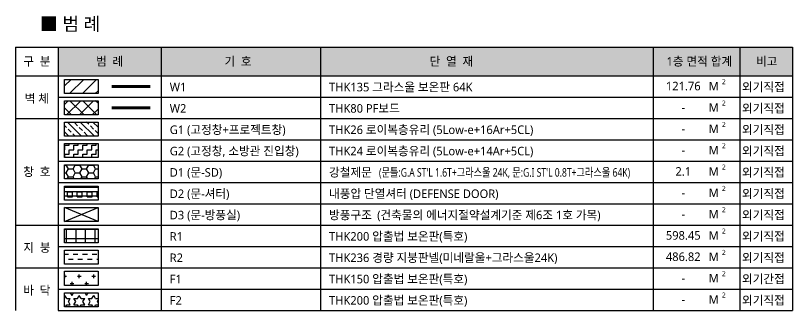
# Model space of a CAD drawing. Header units: millimetres. Extents: x 9300 to 665690, y 4200 to 114736.
# Drawn here: x 345700 to 400329, y 4200 to 24910 of the extents above; entities that cross this region are included whole.
import ezdxf
from ezdxf.enums import TextEntityAlignment as Align

# ---------------------------------------------------------------- set-up
doc = ezdxf.new("R2010")
doc.units = ezdxf.units.MM
doc.header["$LTSCALE"] = 200
doc.linetypes.add('PHANTOM2', pattern=[1.25, 0.625, -0.125, 0.125, -0.125, 0.125, -0.125])
doc.linetypes.add('XR-PLAN$0$DASHED2', pattern=[0.375, 0.25, -0.125])
for name, color, linetype in [('253', 253, 'Continuous'), ('ELE4', 4, 'Continuous'), ('HAT', 8, 'Continuous'), ('TABLE', 3, 'Continuous'), ('TABLE2', 6, 'Continuous'), ('TEXT', 3, 'Continuous'), ('방화구획(기존 가운건축 계획)', 243, 'Continuous')]:
    doc.layers.add(name, color=color, linetype=linetype)
doc.styles.add('스타일1', font='malgun.ttf')

# ---------------------------------------------------------------- blocks, each defined once
blk = doc.blocks.new('범례')
at = {"layer": '253'}
blk.add_hatch(color=256, dxfattribs=at).paths.add_polyline_path([(2996, 18502), (2996, 16480), (54629, 16480), (54629, 18502)])
at = {"layer": 'HAT'}
h = blk.add_hatch(dxfattribs=at)
h.set_pattern_fill('ANSI31', color=251, scale=200)
h.set_pattern_definition([(45, (-32651.7, -23269.1), (-449.013, 449.013), [])])
h.paths.add_polyline_path([(5801, 16230), (5801, 15232), (3437, 15232), (3437, 16230)])
h = blk.add_hatch(dxfattribs=at)
h.set_pattern_fill('ANSI37', color=251, scale=200)
h.set_pattern_definition([(45, (-9300, -5698.2), (-449.013, 449.013), []), (135, (-9300, -5698.2), (-449.013, -449.013), [])])
h.paths.add_polyline_path([(5801, 14732), (5801, 13733), (3437, 13733), (3437, 14732)])
h = blk.add_hatch(dxfattribs=at)
h.set_pattern_fill('BRASS,_O', color=256, scale=100, angle=135)
h.set_pattern_definition([(135, (63259.64, 58361.6), (-449.013, -449.013), []), (135, (63035.14, 58137.1), (-449.013, -449.013), [317.5, -158.75])])
h.paths.add_polyline_path([(5801, 13234), (5801, 12235), (3437, 12235), (3437, 13234)])
h = blk.add_hatch(dxfattribs=at)
h.set_pattern_fill('ZIGZAG', color=256, scale=100)
h.set_pattern_definition([(0, (-9300, -4200), (317.5, 317.5), [317.5, -317.5]), (90, (-8982.5, -4200), (-317.5, 317.5), [317.5, -317.5])])
h.paths.add_polyline_path([(5801, 11736), (5801, 10737), (3437, 10737), (3437, 11736)])
h = blk.add_hatch(dxfattribs=at)
h.set_pattern_fill('HONEY', color=256, scale=100, double=1)
h.set_pattern_definition([(0, (4619.4, 9738.2), (476.25, 274.963), [317.5, -635]), (120, (4619.4, 9738.2), (-476.25, 274.963), [317.5, -635]), (60, (4619.4, 9738.2), (6e-05, 549.926), [-635, 317.5])])
h.paths.add_polyline_path([(5801, 10238), (5801, 9239), (3437, 9239), (3437, 10238)])
h = blk.add_hatch(dxfattribs=at)
h.set_pattern_fill('_USER', color=256, scale=300, pattern_type=0)
h.set_pattern_definition([(0, (278183.82, -167739.34), (0, 300), [])])
h.paths.add_polyline_path([(5801, 8739), (5801, 7741), (3437, 7741), (3437, 8739)])
h = blk.add_hatch(dxfattribs=at)
h.set_pattern_fill('SQUARE', color=256, scale=110)
h.set_pattern_definition([(0, (255048.02, -119832.77), (0, 349.25), [349.25, -349.25]), (90, (255048.02, -119832.77), (-349.25, 2e-14), [349.25, -349.25])])
h.paths.add_polyline_path([(5801, 8739), (5801, 7741), (3437, 7741), (3437, 8739)])
h = blk.add_hatch(dxfattribs=at)
h.set_pattern_fill('_USER', color=256, scale=666.666667, double=1, pattern_type=0)
h.set_pattern_definition([(0, (4619.4, 5243.64), (0, 666.67), []), (90, (4619.4, 5243.64), (-666.67, 4e-14), [])])
h.paths.add_polyline_path([(5801, 5743), (5801, 4744), (3437, 4744), (3437, 5743)])
h = blk.add_hatch(dxfattribs=at)
h.set_pattern_fill('DASH', color=256, scale=2666.666667, double=1)
h.set_pattern_definition([(0, (6417.83, 4808.57), (333.333, 333.333), [333.333, -333.333])])
h.paths.add_polyline_path([(5801, 4245), (5801, 3246), (3437, 3246), (3437, 4245)])
h = blk.add_hatch(dxfattribs=at)
h.set_pattern_fill('CROSS,_O', color=256, scale=80)
h.set_pattern_definition([(0, (17316.5, -33532.8), (508, 508), [254, -762]), (90, (17443.5, -33659.8), (-508, 508), [254, -762])])
h.paths.add_polyline_path([(5801, 2747), (5801, 1748), (3437, 1748), (3437, 2747)])
h = blk.add_hatch(dxfattribs=at)
h.set_pattern_fill('STARS', color=256, scale=80)
h.set_pattern_definition([(0, (-177500, -4200), (0, 439.9409), [254, -254]), (60, (-177500, -4200), (-381, 219.9705), [254, -254]), (120, (-177373, -3980.03), (-381, -219.9705), [254, -254])])
h.paths.add_polyline_path([(5801, 1248), (5801, 250), (3437, 250), (3437, 1248)])
at = {"layer": 'ELE4', "color": 2, "ltscale": 1.2}
for points in [[(5801, 16230), (5801, 15232), (3437, 15232), (3437, 16230)], [(5801, 13234), (5801, 12235), (3437, 12235), (3437, 13234)], [(5801, 11736), (5801, 10737), (3437, 10737), (3437, 11736)], [(5801, 10238), (5801, 9239), (3437, 9239), (3437, 10238)], [(5801, 8739), (5801, 7741), (3437, 7741), (3437, 8739)], [(5801, 8739), (5801, 7741), (3437, 7741), (3437, 8739)], [(5801, 7241), (5801, 6242), (3437, 6242), (3437, 7241)], [(5801, 5743), (5801, 4744), (3437, 4744), (3437, 5743)], [(5801, 4245), (5801, 3246), (3437, 3246), (3437, 4245)]]:
    blk.add_lwpolyline(points, close=True, dxfattribs=at)
at = {"layer": 'ELE4', "color": 4, "ltscale": 1.2}
blk.add_lwpolyline([(5801, 14732), (5801, 13733), (3437, 13733), (3437, 14732)], close=True, dxfattribs=at)
at = {"layer": 'ELE4', "ltscale": 1.2}
for points in [[(5801, 2747), (5801, 1748), (3437, 1748), (3437, 2747)], [(5801, 1248), (5801, 250), (3437, 250), (3437, 1248)]]:
    blk.add_lwpolyline(points, close=True, dxfattribs=at)
at = {"layer": 'HAT', "color": 5}
for points in [[(3437, 6242), (5801, 7241)], [(5801, 6242), (3437, 7241)]]:
    blk.add_lwpolyline(points, dxfattribs=at)
at = {"layer": 'TABLE'}
for p, q in [((0, 18502), (0, 0)), ((0, 18502), (54629, 18502)), ((2996, 18502), (2996, 0)), ((10242, 18502), (10242, 0)), ((21444, 18502), (21444, 0)), ((44844, 18502), (44844, 0)), ((50938, 18502), (50938, 0)), ((54629, 18502), (54629, 0)), ((0, 16480), (54629, 16480)), ((0, 13484), (54629, 13484)), ((50938, 11011), (50938, 0)), ((0, 5993), (54629, 5993)), ((0, 2996), (54629, 2996))]:
    blk.add_line(p, q, dxfattribs=at)
at = {"layer": 'TABLE2'}
for p, q in [((2996, 14982), (54629, 14982)), ((2996, 11985), (54629, 11985)), ((2996, 10487), (54629, 10487)), ((2996, 8989), (54629, 8989)), ((2996, 7491), (54629, 7491)), ((2996, 5993), (49629, 5993)), ((2996, 4495), (54629, 4495)), ((2996, 1498), (54629, 1498)), ((2996, 0), (54629, 0))]:
    blk.add_line(p, q, dxfattribs=at)
at = {"layer": '방화구획(기존 가운건축 계획)', "color": 2, "linetype": 'PHANTOM2', "ltscale": 6, "const_width": 200}
blk.add_lwpolyline([(9480, 15731), (6758, 15731)], dxfattribs=at)
at = {"layer": '방화구획(기존 가운건축 계획)', "color": 4, "linetype": 'XR-PLAN$0$DASHED2', "ltscale": 6, "const_width": 200}
blk.add_lwpolyline([(9480, 14233), (6758, 14233)], dxfattribs=at)
at = {"layer": 'TEXT', "color": 3, "style": '스타일1'}
blk.add_text('■ 범 례', height=933.3, dxfattribs=at).set_placement((1706, 19658))
at = {"layer": 'TEXT', "style": '스타일1'}
for s, p in [('구  분', (1498, 17491)), ('범  례', (6619, 17491)), ('기  호', (15643, 17491)), ('단  열  재', (30644, 17491)), ('1층 면적 합계', (48081, 17491)), ('비고', (52820, 17491)), ('벽 체', (1498, 14880)), ('창  호', (1498, 9738)), ('지  붕', (1498, 4409)), ('바  닥', (1498, 1411))]:
    blk.add_text(s, height=599.3, dxfattribs=at).set_placement(p, align=Align.MIDDLE_CENTER)
for s, height, p in [('W1', 599.3, (10842, 15387)), ('THK135 그라스울 보온판 64K', 599.27, (22044, 15387)), ('M', 600, (48739, 15449)), ('2', 360, (49665, 15879)), ('외기직접', 599.3, (51079, 15387)), ('W2', 599.3, (10842, 13888)), ('THK80 PF보드', 599.3, (22044, 13888)), ('M', 600, (48739, 13951)), ('2', 360, (49665, 14381)), ('외기직접', 599.3, (51079, 13888)), ('2', 360, (49665, 12882)), ('2', 360, (49665, 12882)), ('G1 (고정창+프로젝트창)', 599.27, (10842, 12390)), ('THK26 로이복층유리 (5Low-e+16Ar+5CL)', 599.27, (22044, 12390)), ('M', 600, (48739, 12453)), ('M', 600, (48739, 12453)), ('외기직접', 599.3, (51079, 12390)), ('G2 (고정창, 소방관 진입창)', 599.27, (10842, 10892)), ('THK24 로이복층유리 (5Low-e+14Ar+5CL)', 599.27, (22044, 10892)), ('M', 600, (48739, 10954)), ('2', 360, (49665, 11384)), ('외기직접', 599.3, (51079, 10892)), ('D1 (문-SD)', 599.3, (10842, 9394)), ('강철제문', 599.3, (22044, 9394)), ('M', 600, (48739, 9456)), ('2', 360, (49665, 9886)), ('외기직접', 599.3, (51079, 9394)), ('2', 360, (49665, 8388)), ('D2 (문-셔터)', 599.3, (10842, 7896)), ('내풍압 단열셔터 (DEFENSE DOOR)', 599.27, (22044, 7896)), ('M', 600, (48739, 7958)), ('외기직접', 599.3, (51079, 7896)), ('2', 360, (49665, 6890)), ('D3 (문-방풍실)', 599.3, (10842, 6398)), ('방풍구조', 599.3, (22044, 6398)), ('(건축물의 에너지절약설계기준 제6조 1호 가목)', 599.27, (25428, 6398)), ('M', 600, (48739, 6460)), ('외기직접', 599.3, (51079, 6398)), ('R1', 599.3, (10842, 4899)), ('THK200 압출법 보온판(특호)', 599.27, (22044, 4899)), ('M', 600, (48739, 4962)), ('2', 360, (49665, 5391)), ('외기직접', 599.3, (51079, 4899)), ('R2', 599.3, (10842, 3401)), ('THK236 경량 지붕판넬(미네랄울+그라스울24K)', 599.27, (22044, 3401)), ('M', 600, (48739, 3464)), ('2', 360, (49665, 3893)), ('외기직접', 599.3, (51079, 3401)), ('2', 360, (49665, 2395)), ('F1', 599.3, (10842, 1903)), ('THK150 압출법 보온판(특호)', 599.27, (22044, 1903)), ('M', 600, (48739, 1965)), ('2', 360, (49665, 897)), ('F2', 599.3, (10842, 405)), ('THK200 압출법 보온판(특호)', 599.27, (22044, 405)), ('M', 600, (48739, 467)), ('외기직접', 599.3, (51079, 405))]:
    blk.add_text(s, height=height, dxfattribs=at).set_placement(p)
at = {"layer": 'TEXT', "style": '스타일1', "width": 0.77}
blk.add_text("(문틀:G.A ST'L 1.6T+그라스울 24K, 문:G.I ST'L 0.8T+그라스울 64K)", height=599.27, dxfattribs=at).set_placement((25555, 9394))
at = {"layer": 'TEXT', "color": 4, "style": '스타일1'}
blk.add_text('외기간접', height=599.3, dxfattribs=at).set_placement((51079, 1903))

msp = doc.modelspace()

# ---------------------------------------------------------------- block references
at = {"layer": 'HAT'}
msp.add_blockref('범례', (345700, 4200), dxfattribs=at)

# ---------------------------------------------------------------- texts
at = {"layer": 'TEXT', "style": '스타일1'}
for s, p in [('121.76', (392650, 19956.9)), ('-', (392650, 18458.8)), ('-', (392650, 16960.6)), ('-', (392650, 15462.4)), ('2.1', (392650, 13964.2)), ('-', (392650, 12466)), ('-', (392650, 10967.8)), ('598.45', (392650, 9469.7)), ('486.82', (392650, 7971.5)), ('-', (392650, 6473.3)), ('-', (392650, 4975.1))]:
    msp.add_text(s, height=600, dxfattribs=at).set_placement(p, align=Align.MIDDLE_CENTER)

doc.saveas('drawing.dxf')
